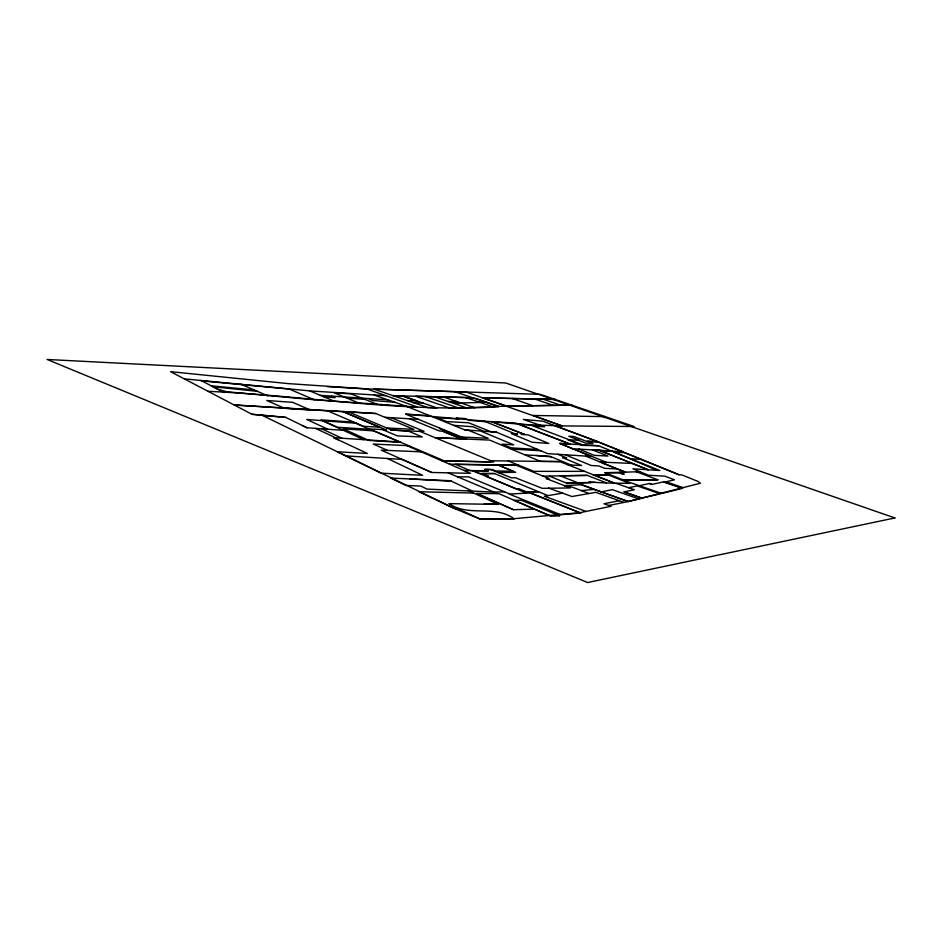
<?xml version="1.0" encoding="UTF-8"?>
<svg xmlns="http://www.w3.org/2000/svg" width="942" height="942" viewBox="0 0 942 942"><rect width="100%" height="100%" fill="white"/><g stroke="black" fill="none" stroke-linecap="round" stroke-linejoin="round"><path stroke-width="1.41" d="M608.779 505.477L628.208 501.544L700.389 483.234L698.093 481.456L681.984 474.956L678.64 474.674L624.829 452.784L613.631 451.925L657.151 470.341M681.619 488.003L663.545 481.857L652.111 484.423L649.391 483.493L639.312 485.731M628.573 487.72L637.275 485.919L660.295 493.843L641.808 498.094L624.087 491.901L634.366 489.734L616.339 483.47M473.673 493.066L418.966 491.736L454.068 508.327L480.008 519.018L513.896 518.712L579.86 512.695L611.064 506.301L604.01 503.758L619.259 500.72M600.972 491.959L612.312 489.652L638.9 498.954L628.161 501.521L576.327 482.846L566.578 483.164L549.539 476.193M638.688 498.883L642.126 498.188L624.087 491.901M562.61 493.149L544.311 496.234L586.042 511.424M581.273 490.558L594.178 489.451L628.208 501.544M564.717 485.731L567.838 485.483L589.068 493.514M636.757 471.918L639.912 471.707L619.389 472.331L624.263 474.167L622.85 474.215L619.754 472.99L604.917 472.696L628.09 481.857L661.755 493.478L682.526 488.321L663.545 481.857M564.599 485.683L581.438 484.659L594.178 489.451M679.147 474.709L597.628 441.621L555.285 425.843L634.107 426.526L555.121 399.432L482.434 397.818L506.784 406.096L571.747 405.142L506.784 406.096L450.712 408.381L415.657 396.276L465.536 397.489L493.278 406.92L498.683 406.661L476.157 398.525L465.819 397.595M493.278 406.92L493.596 407.038C398.207 412.172 303.23 395.463 208.1 391.33M657.881 479.796L623.392 480.067L657.881 479.796L636.474 471.812M566.578 483.164L577.882 482.775M479.513 402.246L486.602 402.046M604.917 472.696L625.417 472.154L600.242 462.039L632.341 463.464M615.267 483.47L593.319 474.803L607.943 474.839L629.692 483.376C616.033 483.187 602.48 483.093 589.068 481.904L590.881 482.622L578.329 482.952L559.972 475.734L587.243 475.38L606.424 482.834M534.373 509.139L498.871 493.632L476.628 493.455L513.437 509.704L534.373 509.139L549.316 515.486M460.826 402.964L480.149 402.458M576.327 482.846L595.191 482.351M504.594 491.842L493.961 492.077L427.103 489.11L420.709 486.037L405.92 485.448L390.742 478.077L450.417 480.726L471.754 490.77M498.247 472.578L515.674 472.295L498.212 465.042L518.536 465.148L449.487 464.147M587.243 475.38L543.098 476.134M457.753 476.899L468.586 476.829L509.916 494.067M584.535 471.353L534.008 471.365L508.162 460.979M547.985 495.61L494.468 473.543L482.328 473.543L488.474 476.099L485.507 476.11L515.981 488.768L518.901 488.721L526.66 491.936L538.53 491.712L527.567 491.865L579.86 512.695M593.319 474.803L610.228 474.803M494.468 473.543L479.407 473.508L472.766 470.694L488.297 470.847L484.847 469.41L490.452 469.505L511.647 477.865L515.345 477.724L542.251 488.333L570.405 487.932L546.125 478.536L549.127 478.571L515.875 465.124M490.782 460.768L559.772 461.604L613.195 482.645M448.039 401.457L456.764 401.575M540.425 461.356L559.772 461.604M488.297 470.847L470.117 470.576L455.433 464.347L498.718 465.254L513.154 471.259L495.845 470.988L492.395 469.54L484.847 469.41M532.913 415.457L605.282 416.647M497.494 504.005L484.294 503.793L485.165 504.205M482.846 397.83L555.121 399.432M399.985 442.01L333.774 437.712L367.298 453.443L337.295 451.76L345.867 455.893L402.104 459.413L431.766 472.484L470.588 473.32L406.838 445.613M490.688 461.921L444.33 460.873L369.205 428.928L385.761 429.74L386.55 430.082L383.217 429.917L397.288 435.863L422.381 436.97L408.428 431.153L390.718 429.988L419.967 431.436M441.633 460.732L493.726 461.992L419.049 431.047L424.006 431.295L391.154 417.671M472.849 397.771L392.955 395.64L402.469 395.923L437.123 407.968L427.845 407.603L373.915 389.117L466.019 392.002L562.056 425.902L524.659 424.63L405.637 414.15L466.608 439.066L435.039 437.665L489.675 440.091L540.461 461.368M463.794 470.376L472.578 470.611L526.413 493.125M407.391 400.585L416.882 400.951L402.469 395.923M320.351 395.346L387.927 399.855L406.673 406.379L464.783 429.87L480.502 431L513.743 444.86L502.086 444.141L510.976 447.862L537.8 449.487M421.133 451.83L381.18 450.146L431.766 472.484M451.642 481.291L409.664 478.913M408.64 445.696L373.232 444.047L387.633 450.417M568.108 464.889L581.626 465.525L562.668 457.718L566.731 457.942L557.817 454.279M413.691 402.752L423.405 403.211M533.855 426.279L544.712 426.785L523.305 419.425L542.745 421.168L597.628 441.621L586.242 441.221L573.737 436.487L568.827 436.287L579.189 440.22L567.779 439.82L582.368 445.378L598.476 445.731L659.859 470.505L632.871 468.81L648.485 475.239L664.828 476.169L674.496 479.831L665.994 481.786L683.127 487.615M385.761 395.675L309.788 390.906L184.314 378.872M386.644 427.962L413.903 429.375L375.776 413.514L234.181 404.978L327.592 410.842M394.839 402.258L372.608 400.48L369.158 399.09M525.035 454.904L549.857 456.246L571.076 465.03M551.411 456.894L536.493 455.528M406.426 406.285L314.298 399.773L227.022 391.801L218.167 389.399L211.373 385.843L254.116 389.929M440.821 428.563L439.537 428.492L460.226 436.97L488.215 438.313L467.738 430.035L464.783 429.87M343.406 430.341L306.986 427.774L285.791 417.412L251.95 414.28L170.549 371.666L288.099 383.606L366.779 388.893L417.365 406.991L406.673 406.379M327.451 386.667L365.213 388.834L540.284 394.333L555.556 399.585M483.246 420.744L514.544 433.626L517.664 434.085L511.329 433.591L532.112 442.234L548.786 443.458L528.085 434.921L521.868 434.427L521.209 434.156L524.423 434.403L491.759 421.757L515.404 422.97L569.969 444.023L559.784 443.423L591.376 456.446L547.667 453.62L496.552 432.201L483.682 431.212L472.919 426.75L453.514 425.313M578.117 440.185L585.736 443.081L592.918 443.541L587.219 441.292L598.205 442.022L622.956 451.748L599.23 450.323L648.343 469.787L598.641 450.088L592.412 449.876L608.002 456.069L594.237 455.351L578.977 449.098M511.035 449.04L540.908 450.782M598.476 445.731L559.784 443.423L572.5 448.698L612.076 451.112M384.842 417.294L418.319 419.343M405.637 414.15L429.788 415.693M375.776 413.514L342.794 411.524L386.55 430.082M346.903 398.113L364.636 399.302M630.316 458.695L641.396 459.472M496.587 432.213L491.182 431.813L468.563 422.77L446.649 421.592L436.841 417.636L458.931 419.013L456.328 417.977L464.959 418.531L469.705 420.415L485.695 421.745M323.871 396.829L335.058 397.677L331.49 396.193M356.535 423.288L306.751 419.461L327.851 429.246M251.95 414.28L285.791 417.412M314.298 399.773L289.159 389.034L201.823 380.909M213.175 386.773L257.354 391.33M454.539 391.601L498.577 406.426M543.334 399.267L561.267 405.401M535.009 399.09L553.107 405.296M443.364 396.971L474.721 407.721M649.391 483.493L652.111 484.423M455.269 401.551L460.579 403.376L457.836 403.412L452.301 401.516M425.56 396.582L458.707 408.039M434.568 396.759L466.514 407.898M374.245 395.087L387.927 399.855M512.342 398.501L532.442 405.543M562.056 425.902L533.207 415.469M623.969 502.404L595.768 492.336L571.971 496.528L548.527 488.062M582.38 444.777L530.016 424.818L518.159 424.018L569.969 444.023M491.218 421.486L524.423 434.403M377.389 404.365L351.001 393.886L334.292 392.838L358.784 403.035M625.417 472.154L617.469 468.963L604.552 468.315L598.7 465.913L591.317 465.525L565.2 454.75M442.434 431.106L461.604 438.878L442.622 431.118L439.313 430.941L409.782 418.813M572.971 448.733L606.424 462.322M585.63 456.069L617.151 468.939M448.086 472.837L497.458 493.62M309.788 390.906L334.363 401.233M348.222 411.772L391.566 430.035M240.999 384.242L267.94 395.923M476.899 493.455L513.437 509.704M468.374 490.641L498.365 504.406L448.922 503.64C469.599 517.464 494.126 504.194 514.261 518.877L480.373 519.183L460.508 509.987L454.068 508.327L262.1 415.292M322.341 420.662L363.647 439.655M321.74 428.81L342.028 438.254M315.464 428.363L335.752 437.842M333.774 437.712L338.637 439.985M387.468 458.495L422.675 475.333L381.098 473.178L345.867 455.893M302.217 425.419L306.986 427.774M200.752 380.415L224.255 392.555M894.9 517.947L587.631 582.533L47.1 359.467L505.795 383.017L894.9 517.947M580.731 513.025L560.702 514.732L509.257 494.103L530.075 492.913L580.731 513.025M559.548 515.769L551.152 516.263L514.085 500.308L521.503 500.332L559.548 515.769M379.508 427.185L363.494 426.29L327.121 410.641L343.265 411.725L379.508 427.185M400.868 442.387L368.805 440.432L343.194 428.787L373.844 430.894L400.868 442.387M369.5 429.305L337.436 427.268L320.975 419.885L353.109 422.087L369.5 429.305M310.424 410.029L284.531 408.298L266.786 400.491L292.75 402.352L310.424 410.029"/></g></svg>
